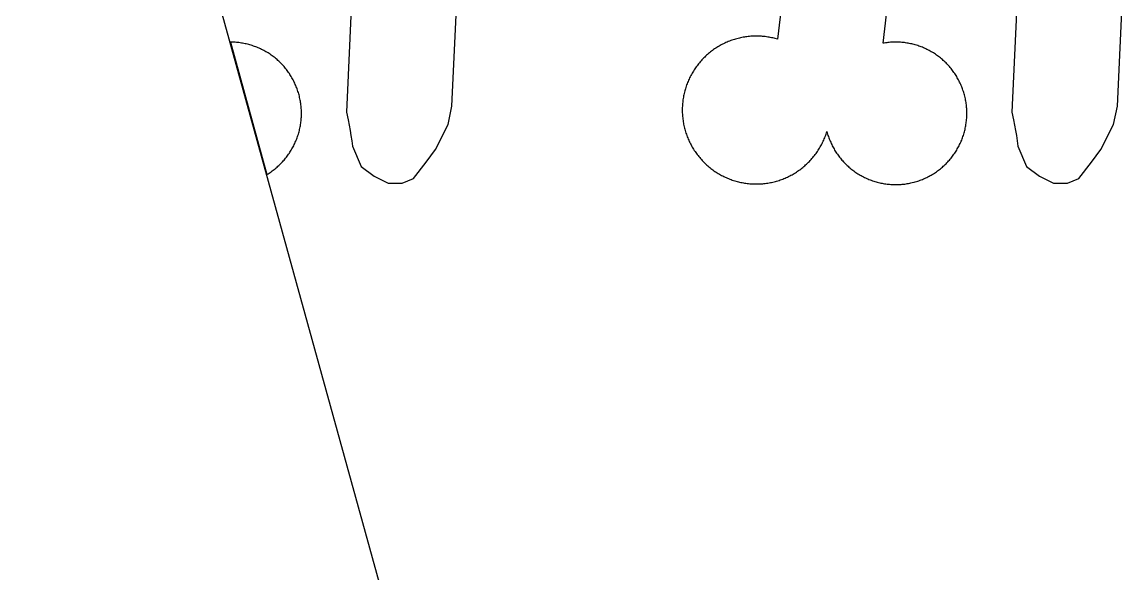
# Model space of a CAD drawing. Extents: x -246 to 246, y -104 to 199.
# Drawn here: x 127.27 to 147.18, y -8.21 to 1.74 of the extents above; entities that cross this region are included whole.
import ezdxf

# ---------------------------------------------------------------- set-up
doc = ezdxf.new("R2010")
doc.units = 0
doc.layers.add('Add_Red', color=1, linetype='Continuous')
doc.layers.add('Outline_Red', color=1, linetype='Continuous')

msp = doc.modelspace()

# ---------------------------------------------------------------- linework, layer by layer
at = {"layer": 'Add_Red'}
for points in [[(141.28, 4.706), (140.891, 1.431), (140.853, 1.441), (140.831, 1.447), (140.808, 1.453), (140.785, 1.458), (140.762, 1.462), (140.74, 1.467), (140.717, 1.47), (140.694, 1.474), (140.671, 1.477), (140.647, 1.48), (140.624, 1.482), (140.601, 1.484), (140.578, 1.485), (140.555, 1.486), (140.531, 1.487), (140.508, 1.487), (140.48, 1.487), (140.457, 1.486), (140.434, 1.485), (140.41, 1.483), (140.387, 1.481), (140.364, 1.479), (140.341, 1.476), (140.318, 1.473), (140.295, 1.47), (140.272, 1.466), (140.249, 1.461), (140.226, 1.457), (140.204, 1.452), (140.181, 1.446), (140.159, 1.44), (140.136, 1.434), (140.114, 1.427), (140.092, 1.42), (140.07, 1.413), (140.048, 1.405), (140.026, 1.397), (140.005, 1.388), (139.983, 1.379), (139.962, 1.37), (139.941, 1.36), (139.92, 1.35), (139.899, 1.339), (139.878, 1.329), (139.858, 1.317), (139.838, 1.306), (139.818, 1.294), (139.798, 1.282), (139.778, 1.269), (139.759, 1.256), (139.74, 1.243), (139.721, 1.23), (139.702, 1.216), (139.684, 1.201), (139.666, 1.187), (139.648, 1.172), (139.63, 1.157), (139.613, 1.141), (139.596, 1.126), (139.579, 1.11), (139.562, 1.093), (139.546, 1.077), (139.53, 1.06), (139.515, 1.042), (139.499, 1.025), (139.484, 1.007), (139.469, 0.989), (139.455, 0.971), (139.441, 0.952), (139.427, 0.934), (139.414, 0.915), (139.401, 0.895), (139.388, 0.876), (139.375, 0.856), (139.363, 0.836), (139.352, 0.816), (139.34, 0.796), (139.329, 0.776), (139.319, 0.755), (139.308, 0.734), (139.298, 0.713), (139.289, 0.692), (139.28, 0.671), (139.271, 0.649), (139.262, 0.627), (139.254, 0.606), (139.247, 0.584), (139.239, 0.562), (139.232, 0.539), (139.221, 0.499), (139.215, 0.477), (139.21, 0.454), (139.205, 0.431), (139.2, 0.408), (139.196, 0.386), (139.192, 0.363), (139.188, 0.34), (139.185, 0.317), (139.183, 0.293), (139.181, 0.27), (139.179, 0.247), (139.177, 0.224), (139.176, 0.201), (139.176, 0.177), (139.175, 0.154), (139.176, 0.128), (139.176, 0.105), (139.177, 0.082), (139.179, 0.059), (139.181, 0.035), (139.183, 0.012), (139.186, -0.011), (139.189, -0.034), (139.192, -0.057), (139.196, -0.08), (139.2, -0.103), (139.205, -0.125), (139.21, -0.148), (139.216, -0.171), (139.222, -0.193), (139.228, -0.216), (139.234, -0.238), (139.241, -0.26), (139.249, -0.282), (139.257, -0.304), (139.265, -0.326), (139.273, -0.347), (139.282, -0.369), (139.292, -0.39), (139.301, -0.411), (139.311, -0.432), (139.322, -0.453), (139.333, -0.474), (139.344, -0.494), (139.355, -0.514), (139.367, -0.534), (139.379, -0.554), (139.392, -0.574), (139.405, -0.593), (139.418, -0.612), (139.432, -0.631), (139.445, -0.65), (139.46, -0.668), (139.474, -0.686), (139.489, -0.704), (139.504, -0.722), (139.52, -0.739), (139.535, -0.757), (139.551, -0.773), (139.568, -0.79), (139.584, -0.806), (139.601, -0.822), (139.618, -0.838), (139.636, -0.853), (139.654, -0.868), (139.671, -0.883), (139.69, -0.898), (139.708, -0.912), (139.727, -0.925), (139.746, -0.939), (139.765, -0.952), (139.784, -0.965), (139.804, -0.977), (139.824, -0.989), (139.844, -1.001), (139.864, -1.013), (139.885, -1.024), (139.905, -1.034), (139.926, -1.045), (139.947, -1.055), (139.968, -1.064), (139.99, -1.074), (140.011, -1.082), (140.033, -1.091), (140.055, -1.099), (140.077, -1.107), (140.099, -1.114), (140.121, -1.121), (140.163, -1.133), (140.186, -1.139), (140.208, -1.144), (140.231, -1.149), (140.254, -1.154), (140.277, -1.158), (140.3, -1.162), (140.323, -1.165), (140.346, -1.169), (140.369, -1.171), (140.392, -1.173), (140.415, -1.175), (140.438, -1.177), (140.462, -1.178), (140.485, -1.178), (140.508, -1.178), (140.532, -1.178), (140.555, -1.178), (140.578, -1.177), (140.602, -1.175), (140.625, -1.173), (140.648, -1.171), (140.671, -1.168), (140.694, -1.165), (140.717, -1.162), (140.74, -1.158), (140.763, -1.154), (140.786, -1.149), (140.808, -1.144), (140.831, -1.139), (140.854, -1.133), (140.876, -1.127), (140.898, -1.12), (140.92, -1.113), (140.942, -1.106), (140.964, -1.098), (140.986, -1.09), (141.008, -1.081), (141.029, -1.072), (141.051, -1.063), (141.072, -1.053), (141.093, -1.043), (141.114, -1.033), (141.134, -1.022), (141.155, -1.011), (141.175, -1), (141.195, -0.988), (141.215, -0.976), (141.234, -0.963), (141.254, -0.95), (141.273, -0.937), (141.292, -0.924), (141.311, -0.91), (141.329, -0.896), (141.347, -0.881), (141.365, -0.866), (141.383, -0.851), (141.4, -0.836), (141.417, -0.82), (141.434, -0.804), (141.451, -0.788), (141.467, -0.771), (141.483, -0.754), (141.499, -0.737), (141.514, -0.72), (141.529, -0.702), (141.544, -0.684), (141.559, -0.666), (141.573, -0.647), (141.587, -0.629), (141.6, -0.61), (141.613, -0.591), (141.626, -0.571), (141.639, -0.552), (141.651, -0.532), (141.662, -0.512), (141.674, -0.491), (141.685, -0.471), (141.696, -0.45), (141.706, -0.43), (141.716, -0.409), (141.726, -0.387), (141.735, -0.366), (141.744, -0.345), (141.752, -0.323), (141.761, -0.301), (141.768, -0.279), (141.776, -0.257), (141.783, -0.235), (141.789, -0.259), (141.796, -0.281), (141.802, -0.302), (141.81, -0.323), (141.817, -0.344), (141.825, -0.365), (141.833, -0.386), (141.842, -0.407), (141.851, -0.427), (141.86, -0.448), (141.87, -0.468), (141.88, -0.488), (141.89, -0.508), (141.901, -0.528), (141.912, -0.547), (141.923, -0.567), (141.935, -0.586), (141.947, -0.605), (141.959, -0.623), (141.972, -0.642), (141.985, -0.66), (141.998, -0.678), (142.012, -0.696), (142.026, -0.713), (142.04, -0.73), (142.055, -0.748), (142.069, -0.764), (142.085, -0.781), (142.1, -0.797), (142.116, -0.813), (142.132, -0.829), (142.148, -0.844), (142.164, -0.859), (142.181, -0.874), (142.198, -0.889), (142.215, -0.903), (142.233, -0.917), (142.251, -0.931), (142.269, -0.944), (142.287, -0.957), (142.306, -0.97), (142.324, -0.982), (142.343, -0.994), (142.362, -1.006), (142.382, -1.017), (142.401, -1.028), (142.421, -1.039), (142.441, -1.049), (142.461, -1.059), (142.481, -1.069), (142.501, -1.078), (142.522, -1.087), (142.542, -1.096), (142.563, -1.104), (142.584, -1.112), (142.605, -1.119), (142.627, -1.126), (142.648, -1.133), (142.67, -1.139), (142.691, -1.145), (142.713, -1.151), (142.735, -1.156), (142.756, -1.161), (142.778, -1.165), (142.8, -1.17), (142.823, -1.173), (142.845, -1.177), (142.867, -1.179), (142.889, -1.182), (142.911, -1.184), (142.934, -1.186), (142.956, -1.187), (142.979, -1.188), (143.001, -1.189), (143.023, -1.189), (143.053, -1.189)], [(143.053, -1.189), (143.076, -1.188), (143.098, -1.187), (143.12, -1.185), (143.143, -1.183), (143.165, -1.181), (143.187, -1.179), (143.21, -1.175), (143.232, -1.172), (143.254, -1.168), (143.276, -1.164), (143.298, -1.159), (143.319, -1.154), (143.356, -1.145), (143.377, -1.139), (143.399, -1.133), (143.42, -1.126), (143.441, -1.119), (143.462, -1.112), (143.483, -1.104), (143.504, -1.096), (143.525, -1.087), (143.545, -1.078), (143.566, -1.069), (143.586, -1.059), (143.606, -1.049), (143.626, -1.039), (143.646, -1.028), (143.665, -1.017), (143.684, -1.006), (143.704, -0.994), (143.722, -0.982), (143.741, -0.97), (143.76, -0.957), (143.778, -0.944), (143.796, -0.931), (143.814, -0.917), (143.831, -0.903), (143.848, -0.889), (143.866, -0.874), (143.882, -0.859), (143.899, -0.844), (143.915, -0.829), (143.931, -0.813), (143.947, -0.797), (143.962, -0.781), (143.977, -0.764), (143.992, -0.748), (144.007, -0.73), (144.021, -0.713), (144.035, -0.696), (144.049, -0.678), (144.062, -0.66), (144.075, -0.642), (144.088, -0.623), (144.1, -0.605), (144.112, -0.586), (144.124, -0.567), (144.135, -0.547), (144.146, -0.528), (144.157, -0.508), (144.167, -0.488), (144.177, -0.468), (144.187, -0.448), (144.196, -0.427), (144.205, -0.407), (144.214, -0.386), (144.222, -0.365), (144.23, -0.344), (144.237, -0.323), (144.244, -0.302), (144.251, -0.281), (144.257, -0.259), (144.263, -0.238), (144.269, -0.216), (144.274, -0.194), (144.279, -0.172), (144.283, -0.15), (144.288, -0.128), (144.291, -0.106), (144.295, -0.084), (144.297, -0.062), (144.3, -0.04), (144.302, -0.017), (144.304, 0.005), (144.305, 0.027), (144.306, 0.05), (144.307, 0.072), (144.307, 0.095), (144.306, 0.135), (144.305, 0.157), (144.304, 0.18), (144.303, 0.202), (144.3, 0.224), (144.298, 0.247), (144.295, 0.269), (144.292, 0.291), (144.288, 0.313), (144.284, 0.335), (144.28, 0.357), (144.274, 0.383), (144.269, 0.405), (144.263, 0.427), (144.257, 0.448), (144.251, 0.47), (144.244, 0.491), (144.237, 0.513), (144.23, 0.534), (144.222, 0.555), (144.214, 0.575), (144.205, 0.596), (144.196, 0.617), (144.187, 0.637), (144.177, 0.657), (144.167, 0.677), (144.157, 0.697), (144.146, 0.717), (144.135, 0.736), (144.124, 0.756), (144.112, 0.775), (144.1, 0.794), (144.088, 0.812), (144.075, 0.831), (144.062, 0.849), (144.049, 0.867), (144.035, 0.885), (144.021, 0.902), (144.007, 0.92), (143.992, 0.937), (143.977, 0.954), (143.962, 0.97), (143.947, 0.986), (143.931, 1.002), (143.915, 1.018), (143.899, 1.033), (143.882, 1.049), (143.866, 1.063), (143.848, 1.078), (143.831, 1.092), (143.814, 1.106), (143.796, 1.12), (143.778, 1.133), (143.76, 1.146), (143.741, 1.159), (143.722, 1.171), (143.704, 1.183), (143.684, 1.195), (143.665, 1.206), (143.646, 1.217), (143.626, 1.228), (143.606, 1.238), (143.586, 1.248), (143.566, 1.258), (143.545, 1.267), (143.525, 1.276), (143.504, 1.285), (143.483, 1.293), (143.462, 1.301), (143.441, 1.308), (143.42, 1.315), (143.399, 1.322), (143.377, 1.329), (143.356, 1.335), (143.334, 1.34), (143.312, 1.345), (143.29, 1.35), (143.268, 1.355), (143.246, 1.359), (143.224, 1.362), (143.202, 1.366), (143.18, 1.369), (143.158, 1.371), (143.135, 1.373), (143.113, 1.375), (143.091, 1.377), (143.068, 1.377), (143.046, 1.378), (143.023, 1.378), (142.995, 1.378), (142.973, 1.377), (142.95, 1.376), (142.928, 1.375), (142.906, 1.373), (142.883, 1.371), (142.861, 1.368), (142.839, 1.365), (142.817, 1.362), (142.795, 1.358), (143.184, 4.676)], [(133.273, 3.454), (133.12, 0.116), (133.151, -0.024), (133.169, -0.118), (133.186, -0.212), (133.201, -0.307), (133.214, -0.401), (133.226, -0.497), (133.385, -0.863), (133.618, -1.039), (133.871, -1.161), (134.124, -1.164), (134.329, -1.079)], [(134.329, -1.079), (134.558, -0.783), (134.723, -0.558), (134.954, -0.107), (135.022, 0.222), (135.176, 3.517)], [(145.272, 3.454), (145.119, 0.116), (145.15, -0.024), (145.168, -0.118), (145.185, -0.212), (145.2, -0.307), (145.213, -0.401), (145.225, -0.497), (145.384, -0.863), (145.617, -1.039), (145.87, -1.161), (146.123, -1.164), (146.328, -1.079)], [(146.328, -1.079), (146.557, -0.783), (146.722, -0.558), (146.953, -0.107), (147.021, 0.222), (147.175, 3.517)], [(131.705, -0.994), (131.724, -0.982), (131.742, -0.97), (131.761, -0.957), (131.779, -0.944), (131.797, -0.931), (131.815, -0.917), (131.832, -0.903), (131.85, -0.889), (131.867, -0.874), (131.883, -0.859), (131.9, -0.844), (131.916, -0.829), (131.932, -0.813), (131.948, -0.797), (131.963, -0.781), (131.978, -0.764), (131.993, -0.748), (132.008, -0.73), (132.022, -0.713), (132.036, -0.696), (132.05, -0.678), (132.063, -0.66), (132.076, -0.642), (132.089, -0.623), (132.101, -0.605), (132.113, -0.586), (132.125, -0.567), (132.136, -0.547), (132.147, -0.528), (132.158, -0.508), (132.168, -0.488), (132.178, -0.468), (132.188, -0.448), (132.197, -0.427), (132.206, -0.407), (132.215, -0.386), (132.223, -0.365), (132.231, -0.344), (132.238, -0.323), (132.245, -0.302), (132.252, -0.281), (132.258, -0.259), (132.264, -0.238), (132.27, -0.216), (132.275, -0.194), (132.28, -0.172), (132.284, -0.15), (132.289, -0.128), (132.292, -0.106), (132.296, -0.084), (132.298, -0.062), (132.301, -0.04), (132.303, -0.017), (132.305, 0.005), (132.306, 0.027), (132.307, 0.05), (132.308, 0.072), (132.308, 0.095), (132.307, 0.135), (132.307, 0.157), (132.305, 0.18), (132.304, 0.202), (132.301, 0.224), (132.299, 0.247), (132.296, 0.269), (132.293, 0.291), (132.289, 0.313), (132.285, 0.335), (132.281, 0.357), (132.275, 0.383), (132.27, 0.405), (132.264, 0.427), (132.258, 0.448), (132.252, 0.47), (132.245, 0.491), (132.238, 0.513), (132.231, 0.534), (132.223, 0.555), (132.215, 0.575), (132.206, 0.596), (132.197, 0.617), (132.188, 0.637), (132.178, 0.657), (132.168, 0.677), (132.158, 0.697), (132.147, 0.717), (132.136, 0.736), (132.125, 0.756), (132.113, 0.775), (132.101, 0.794), (132.089, 0.812), (132.076, 0.831), (132.063, 0.849), (132.05, 0.867), (132.036, 0.885), (132.022, 0.902), (132.008, 0.92), (131.993, 0.937), (131.978, 0.954), (131.963, 0.97), (131.948, 0.986), (131.932, 1.002), (131.916, 1.018), (131.9, 1.033), (131.883, 1.049), (131.867, 1.063), (131.85, 1.078), (131.832, 1.092), (131.815, 1.106), (131.797, 1.12), (131.779, 1.133), (131.761, 1.146), (131.742, 1.159), (131.724, 1.171), (131.705, 1.183), (131.686, 1.195), (131.666, 1.206), (131.647, 1.217), (131.627, 1.228), (131.607, 1.238), (131.587, 1.248), (131.567, 1.258), (131.547, 1.267), (131.526, 1.276), (131.505, 1.285), (131.484, 1.293), (131.463, 1.301), (131.442, 1.308), (131.421, 1.315), (131.4, 1.322), (131.378, 1.329), (131.357, 1.335), (131.335, 1.34), (131.313, 1.345), (131.291, 1.35), (131.269, 1.355), (131.247, 1.359), (131.225, 1.362), (131.203, 1.366), (131.181, 1.369), (131.159, 1.371), (131.136, 1.373), (131.114, 1.375), (131.092, 1.377), (131.069, 1.377), (131.047, 1.378), (131.027, 1.378), (131.686, -1.006), (131.705, -0.994)]]:
    msp.add_lwpolyline(points, dxfattribs=at)
at = {"layer": 'Outline_Red'}
msp.add_lwpolyline([(127.27, 14.939), (128.183, 11.634), (129.096, 8.33), (130.009, 5.026), (130.922, 1.722), (131.835, -1.582), (132.748, -4.886), (133.661, -8.19), (134.574, -11.494), (135.487, -14.799), (136.4, -18.103), (137.313, -21.407), (138.226, -24.711), (139.139, -28.015), (140.052, -31.319)], dxfattribs=at)

doc.saveas('drawing.dxf')
